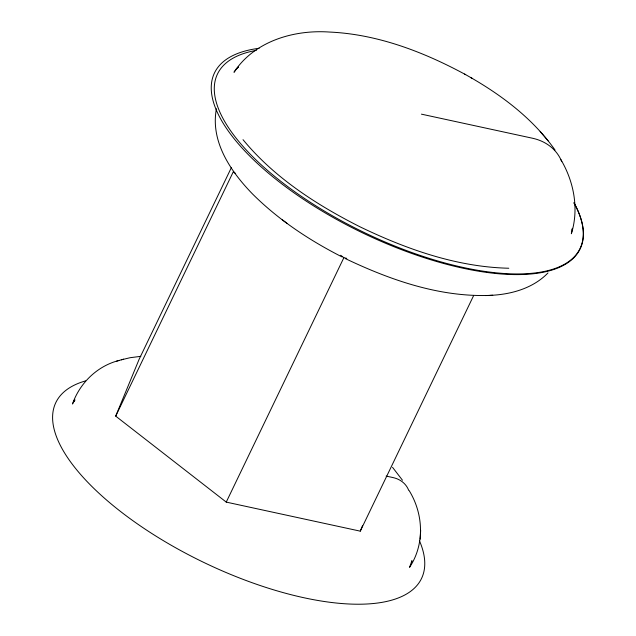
<?xml version="1.0" encoding="UTF-8"?>
<svg xmlns="http://www.w3.org/2000/svg" width="636" height="636" viewBox="0 0 636 636"><rect width="100%" height="100%" fill="white"/><g stroke="black" fill="none" stroke-linecap="round" stroke-linejoin="round"><path stroke-width="0.95" d="M411.46 562.717L411.945 560.69L409.56 567.336C425.031 544.082 423.417 513.538 409.012 490.356M420.165 539.129L420.674 530.289M572.313 228.888L572.201 230.216L572.44 228.308L571.351 233.738C579.173 208.926 573.903 181.459 560.753 159.429M216.423 108.764C210.182 141.51 230.765 171.625 252.484 193.924C278.433 219.833 309.398 240.289 341.969 256.896M473.574 295.716L360.27 531.155L226.249 502.106L115.696 416.127L139.165 359.205L231.361 167.634M360.27 531.155L362.536 525.646M115.696 416.127L233.309 171.744L235.662 173.572M226.249 502.106L343.861 257.715L346.779 258.351M74.197 401.014L72.472 403.995C79.858 382.967 97.332 365.931 119.035 360.461M74.762 400.155L73.903 401.26L74.976 399.893M236.059 69.499L234 72.266C254.336 41.149 293.896 29.574 329.408 32.046C377.53 34.177 423.695 51.921 465.663 74.658M237.22 68.179L238.468 66.915L235.876 69.562L238.524 67.011M547.962 272.955C532.912 288.49 510.78 294.571 489.728 295.39M121.333 359.817L130.102 357.71L140.818 356.335M116.722 361.121L123.599 359.173M345.269 258.55C389.828 279.824 438.49 296.901 488.48 295.446M485.554 295.581L492.733 295.239M508.792 268.241C456.664 267.017 406.372 249.185 359.857 226.75C316.434 204.768 274.211 177.619 243.024 139.681M421.437 114.154L532.388 138.211A58.528 45.967 -31.4 0 1 561.755 161.663M386.124 476.078L392.921 477.549A31.212 24.518 -31.4 0 1 408.59 490.078M470.68 77.513C502.949 96.084 533.405 119.306 555.021 150.017M464.574 74.046L472.119 78.323M282.249 219.778L286.995 223.323M340.729 255.275L343.861 257.715M540.155 131.517L543.804 135.802M544.257 136.303L548.089 140.802M392.531 467.317L402.477 480.236M573.998 202.884A202.9 79.929 25.7 0 1 485.212 272.208A202.9 79.929 25.7 0 1 250.846 157.156A202.9 79.929 25.7 0 1 259.091 48.296M573.974 202.844A201.183 79.254 25.7 0 1 364.937 232.871A201.183 79.254 25.7 0 1 256.284 50.387M419.434 540.743A202.9 79.929 25.7 0 1 204.903 562.963A202.9 79.929 25.7 0 1 85.629 380.877"/></g></svg>
